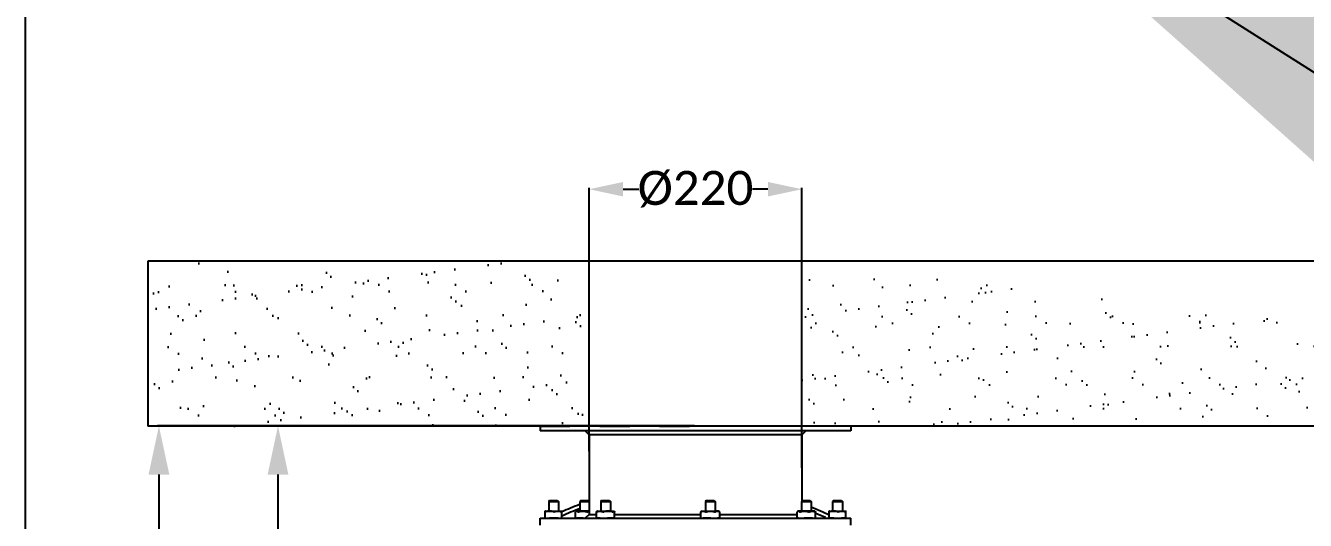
# Model space of a CAD drawing. Header units: millimetres. Extents: x 11802 to 19889, y -472 to 9054.
# Drawn here: x 12162 to 13480, y 5712 to 6221 of the extents above; entities that cross this region are included whole.
import ezdxf
from ezdxf import colors
from ezdxf.entities.mleader import LeaderData, LeaderLine
from ezdxf.math import Vec2, Vec3

# ---------------------------------------------------------------- set-up
doc = ezdxf.new("R2010")
doc.units = ezdxf.units.MM
doc.header["$LTSCALE"] = 307.34
doc.header["$PDMODE"] = 3
doc.header["$PDSIZE"] = 8
doc.linetypes.add('DASHED', pattern=[0.2, 0.1, -0.1])
doc.layers.get('0').update_dxf_attribs({"linetype": 'CONTINUOUS'})
doc.layers.get('Defpoints').update_dxf_attribs({"linetype": 'CONTINUOUS'})
doc.styles.get("Standard").update_dxf_attribs({"font": 'calibri.ttf'})
doc.dimstyles.get("Standard").update_dxf_attribs({"dimtxt": 35, "dimasz": 35, "dimexe": 1.5, "dimexo": 1, "dimtad": 1, "dimdsep": 46, "dimtxsty": 'Standard', "dimblk": '_FILLED', "dimblk1": '_FILLED', "dimblk2": '_FILLED', "dimcen": 0.09, "dimazin": 2, "dimtol": 1, "dimtp": 0.01, "dimtm": 0.01, "dimtfac": 1, "dimtofl": 0, "dimtmove": 0, "dimatfit": 3, "dimldrblk": '_FILLED', "dimfxl": 1, "dimtolj": 1, "dimarcsym": 0})

# ---------------------------------------------------------------- blocks, each defined once
blk = doc.blocks.new('_FILLED')
at = {"color": 0, "linetype": 'ByBlock'}
blk.add_solid([(0, 0), (-1, 0.214), (-1, -0.214)], dxfattribs=at)
blk = doc.blocks.new('*D796')
at = {"color": 0, "linetype": 'ByBlock', "lineweight": -2}
for p, q in [((12636.2, 5808.8), (12297.8, 5808.8)), ((12299.3, 5758.8), (12299.3, 5485.2)), ((12299.3, 5138.8), (12299.3, 5448.1)), ((12847.2, 5088.8), (12297.8, 5088.8))]:
    blk.add_line(p, q, dxfattribs=at)
at = {"layer": 'Defpoints', "color": 0}
for p in [(12637.2, 5808.8), (12299.3, 5088.8), (12848.2, 5088.8)]:
    blk.add_point(p, dxfattribs=at)
at = {"color": 0, "linetype": 'ByBlock', "lineweight": -2, "xscale": 50, "yscale": 50, "zscale": 50}
for p, rotation in [((12299.3, 5808.8), 90), ((12299.3, 5088.8), 270)]:
    blk.add_blockref('_FILLED', p, dxfattribs=dict(at, rotation=rotation))
at = {"color": 0, "lineweight": 30, "insert": (12299.3, 5466.6), "char_height": 35, "attachment_point": 5}
blk.add_mtext('\\A1;\\A1;720', dxfattribs=at)
blk = doc.blocks.new('*D797')
at = {"color": 0, "linetype": 'ByBlock', "lineweight": -2}
for p, q in [((12850.8, 5808.8), (12420.4, 5808.8)), ((12421.9, 5758.8), (12421.9, 5552.3)), ((12421.9, 5308.7), (12421.9, 5515.2)), ((12850.8, 5258.7), (12420.4, 5258.7))]:
    blk.add_line(p, q, dxfattribs=at)
at = {"layer": 'Defpoints', "color": 0}
for p in [(12421.9, 5808.8), (12851.8, 5808.8), (12851.8, 5258.7)]:
    blk.add_point(p, dxfattribs=at)
at = {"color": 0, "linetype": 'ByBlock', "lineweight": -2, "xscale": 50, "yscale": 50, "zscale": 50}
for p, rotation in [((12421.9, 5808.8), 90), ((12421.9, 5258.7), 270)]:
    blk.add_blockref('_FILLED', p, dxfattribs=dict(at, rotation=rotation))
at = {"color": 0, "lineweight": 30, "insert": (12421.9, 5533.7), "char_height": 35, "attachment_point": 5}
blk.add_mtext('\\A1;\\A1;BVNO-550', dxfattribs=at)
blk = doc.blocks.new('*D817')
at = {"color": 0, "lineweight": -2}
for p, q in [((12742.3, 5881.8), (12742.3, 6054.2)), ((12777.3, 6052.7), (12793.3, 6052.7)), ((12926.3, 6052.7), (12910.4, 6052.7)), ((12961.3, 5881.8), (12961.3, 6054.2))]:
    blk.add_line(p, q, dxfattribs=at)
at = {"layer": 'Defpoints', "color": 0}
for p in [(12961.3, 6052.7), (12742.3, 5880.8), (12961.3, 5880.8)]:
    blk.add_point(p, dxfattribs=at)
at = {"color": 0, "linetype": 'ByBlock', "lineweight": -2, "xscale": 35, "yscale": 35, "zscale": 35, "rotation": 180}
blk.add_blockref('_FILLED', (12742.3, 6052.7), dxfattribs=at)
at = {"color": 0, "linetype": 'ByBlock', "lineweight": -2, "xscale": 35, "yscale": 35, "zscale": 35}
blk.add_blockref('_FILLED', (12961.3, 6052.7), dxfattribs=at)
at = {"color": 0, "insert": (12851.8, 6052.7), "char_height": 35, "attachment_point": 5}
blk.add_mtext('\\A1;\\A1;%%c220', dxfattribs=at)

msp = doc.modelspace()

# ---------------------------------------------------------------- hatches: boundary and pattern name
at = {"linetype": 'ByBlock', "lineweight": 30}
h = msp.add_hatch(dxfattribs=at)
h.set_pattern_fill('AR-SAND', color=256)
h.set_pattern_definition([(37.5, (2024.914, 5234.83), (-1.60003, 48.94132), [0, -38.608, 0, -43.18, 0, -41.275]), (7.5, (2024.914, 5234.83), (44.95233, 71.6825), [0, -20.828, 0, -34.798, 0, -13.335]), (327.5, (1993.67, 5234.83), (79.09924, 0.14372), [0, -12.7, 0, -45.72, 0, -59.69]), (317.5, (1993.67, 5234.83), (76.35565, 22.29293), [0, -6.35, 0, -29.972, 0, -34.29])])
h.paths.add_polyline_path([(12287.83201, 5978.62185), (12742.33201, 5976.53837), (12742.33201, 5806.80021), (12287.83201, 5808.88369)])
h = msp.add_hatch()
h.set_pattern_fill('AR-SAND', color=256)
h.set_pattern_definition([(37.5, (-22106.162, 4330.19), (-1.60003, 48.941324), [0, -38.608, 0, -43.18, 0, -41.275]), (7.5, (-22106.16, 4330.19), (44.95233, 71.68251), [0, -20.828, 0, -34.798, 0, -13.335]), (327.5, (-22137.404, 4330.19), (79.099237, 0.14372), [0, -12.7, 0, -45.72, 0, -59.69]), (317.5, (-22137.404, 4330.19), (76.35565, 22.29293), [0, -6.35, 0, -29.972, 0, -34.29])])
edge = h.paths.add_edge_path()
edge.add_line((14355.35303, 5978.75277), (12961.33201, 5978.75277))
edge.add_line((14355.35303, 5808.75277), (14355.35303, 5978.05951))
edge.add_line((12961.33201, 5978.75277), (12961.33201, 5808.75277))
edge.add_line((14355.35303, 5808.75277), (12961.33201, 5808.75277))

# ---------------------------------------------------------------- linework, layer by layer
for p, q in [((14355.35303, 5978.75277), (12287.83201, 5978.75277)), ((12287.83201, 5978.75277), (12287.83201, 5808.75277)), ((12742.33201, 5782.78183), (12742.33201, 5978.75277)), ((12961.33201, 5765.63389), (12961.33201, 5978.75277)), ((13011.83201, 5808.75277), (12851.83201, 5808.75277))]:
    msp.add_line(p, q)
at = {"color": 7, "linetype": 'Continuous'}
for p, q in [((14355.35303, 5808.75277), (12287.83201, 5808.75277)), ((12691.83201, 5808.75277), (12691.83201, 5803.75277)), ((13011.83201, 5803.75277), (12691.83201, 5803.75277)), ((12742.33201, 5799.75277), (12738.33201, 5803.75277)), ((12742.33201, 5799.75277), (12742.33201, 5717.75277)), ((12961.33201, 5799.75277), (12742.33201, 5799.75277)), ((12961.33201, 5799.75277), (12965.33201, 5803.75277)), ((12961.33201, 5799.75277), (12961.33201, 5731.51501)), ((13011.83201, 5808.75277), (13011.83201, 5803.75277)), ((12696.98962, 5720.15273), (12696.9895, 5720.14497)), ((12696.9895, 5713.95277), (12696.9895, 5720.14508)), ((12697.2021, 5720.95277), (12697.11381, 5720.95014)), ((12697.2021, 5720.95277), (12714.03201, 5720.95277)), ((12701.53705, 5732.05277), (12700.61705, 5731.13277)), ((12700.61705, 5731.13277), (12700.61705, 5720.95277)), ((12700.61705, 5731.13277), (12710.61705, 5731.13277)), ((12701.53705, 5732.05277), (12709.69705, 5732.05277)), ((12709.69705, 5732.05277), (12710.61705, 5731.13277)), ((12710.61705, 5731.13277), (12710.61705, 5720.95277)), ((12714.03201, 5720.95277), (12714.12029, 5720.95014)), ((12714.24449, 5720.15273), (12714.24461, 5720.14497)), ((12714.24461, 5713.76047), (12714.24461, 5720.14508)), ((12728.20418, 5713.81663), (12728.20418, 5720.08891)), ((12742.33201, 5720.95277), (12729.29935, 5720.95277)), ((12729.32943, 5720.94744), (12729.29966, 5720.94646)), ((12729.32012, 5720.94715), (12729.29966, 5720.94605)), ((12729.32943, 5720.94732), (12729.32012, 5720.94715)), ((12733.63425, 5732.05277), (12732.71425, 5731.13277)), ((12732.71425, 5731.13277), (12732.71425, 5720.95277)), ((12732.71425, 5731.13277), (12742.33201, 5731.13277)), ((12733.63425, 5732.05277), (12741.79425, 5732.05277)), ((12741.79425, 5732.05277), (12742.33201, 5731.51501)), ((12749.79581, 5713.95277), (12749.79581, 5720.07127)), ((12750.75564, 5720.95277), (12767.58555, 5720.95277)), ((12755.0906, 5732.05277), (12754.1706, 5731.13277)), ((12754.1706, 5731.13277), (12754.1706, 5720.95277)), ((12754.1706, 5731.13277), (12764.1706, 5731.13277)), ((12755.0906, 5732.05277), (12763.2506, 5732.05277)), ((12763.2506, 5732.05277), (12764.1706, 5731.13277)), ((12764.1706, 5731.13277), (12764.1706, 5720.95277)), ((12767.56735, 5720.94917), (12767.58539, 5720.94879)), ((12767.56735, 5720.94917), (12767.58539, 5720.94849)), ((12768.54538, 5713.80763), (12768.54538, 5720.09792)), ((12857.239, 5713.83403), (12857.239, 5720.07152)), ((12858.59034, 5720.95277), (12875.41889, 5720.95277)), ((12862.92394, 5732.05277), (12862.00394, 5731.13277)), ((12862.00394, 5731.13277), (12862.00394, 5720.95277)), ((12862.00394, 5731.13277), (12872.00394, 5731.13277)), ((12862.92394, 5732.05277), (12871.08394, 5732.05277)), ((12871.08394, 5732.05277), (12872.00394, 5731.13277)), ((12872.00394, 5731.13277), (12872.00394, 5720.95277)), ((12875.41647, 5720.91984), (12875.41512, 5720.91998)), ((12875.41646, 5720.91975), (12875.41512, 5720.91985)), ((12876.76887, 5713.95277), (12876.76887, 5720.07152)), ((12956.4397, 5713.95277), (12956.4397, 5720.08891)), ((12974.36466, 5720.95277), (12957.53487, 5720.95277)), ((12957.56495, 5720.94744), (12957.53518, 5720.94646)), ((12957.55564, 5720.94715), (12957.53518, 5720.94605)), ((12957.56495, 5720.94732), (12957.55564, 5720.94715)), ((12961.86977, 5732.05277), (12960.94977, 5731.13277)), ((12960.94977, 5731.13277), (12960.94977, 5720.95277)), ((12960.94977, 5731.13277), (12970.94977, 5731.13277)), ((12961.86977, 5732.05277), (12970.02977, 5732.05277)), ((12970.02977, 5732.05277), (12970.94977, 5731.13277)), ((12970.94977, 5731.13277), (12970.94977, 5720.95277)), ((12975.45984, 5713.81663), (12975.45984, 5720.08891)), ((12989.41952, 5720.15273), (12989.41941, 5720.14497)), ((12989.41941, 5713.76047), (12989.41941, 5720.14508)), ((12989.63201, 5720.95277), (12989.54372, 5720.95014)), ((12989.63201, 5720.95277), (13006.46192, 5720.95277)), ((12993.96696, 5732.05277), (12993.04696, 5731.13277)), ((12993.04696, 5731.13277), (12993.04696, 5720.95277)), ((12993.04696, 5731.13277), (13003.04696, 5731.13277)), ((12993.96696, 5732.05277), (13002.12696, 5732.05277)), ((13002.12696, 5732.05277), (13003.04696, 5731.13277)), ((13003.04696, 5731.13277), (13003.04696, 5720.95277)), ((13006.46192, 5720.95277), (13006.5502, 5720.95014)), ((13006.6744, 5720.15273), (13006.67451, 5720.14497)), ((13006.67451, 5713.95277), (13006.67451, 5720.14508)), ((12691.83201, 5706.75277), (12691.83201, 5713.75277)), ((12691.83201, 5713.75277), (13011.83201, 5713.75277)), ((12697.12795, 5713.95277), (12696.98962, 5713.95277)), ((12697.12795, 5713.95277), (12697.12795, 5713.75277)), ((12701.32774, 5713.75277), (12701.32774, 5713.95277)), ((12710.30508, 5713.95277), (12701.32774, 5713.95277)), ((12710.30508, 5713.95277), (12710.30508, 5713.75277)), ((12729.48852, 5713.75277), (12729.48852, 5713.95277)), ((12736.01174, 5713.95277), (12729.48852, 5713.95277)), ((12731.34945, 5713.95277), (12731.34945, 5713.75277)), ((12731.46425, 5713.95277), (12731.46425, 5713.75277)), ((12736.01174, 5713.95277), (12736.01174, 5713.75277)), ((12742.33201, 5717.75277), (12738.33201, 5713.75277)), ((12742.33201, 5717.75277), (12749.79581, 5717.75277)), ((12753.52999, 5713.95277), (12749.79581, 5713.95277)), ((12750.96704, 5713.75277), (12750.96704, 5713.95277)), ((12752.9206, 5713.95277), (12752.9206, 5713.75277)), ((12753.52999, 5713.95277), (12753.52999, 5713.75277)), ((12761.33032, 5713.75277), (12761.33032, 5713.95277)), ((12767.50297, 5713.95277), (12761.33032, 5713.95277)), ((12765.4206, 5713.95277), (12765.4206, 5713.75277)), ((12767.50297, 5713.95277), (12767.50297, 5713.75277)), ((12768.54538, 5717.75277), (12857.239, 5717.75277)), ((12859.61747, 5713.75277), (12859.61747, 5713.95277)), ((12867.51602, 5713.95277), (12859.61747, 5713.95277)), ((12860.75394, 5713.95277), (12860.75394, 5713.75277)), ((12867.51602, 5713.95277), (12867.51602, 5713.75277)), ((12874.34756, 5713.75277), (12874.34756, 5713.95277)), ((12876.76887, 5713.95277), (12874.34756, 5713.95277)), ((12876.76887, 5717.75277), (12956.4397, 5717.75277)), ((12957.88246, 5713.95277), (12956.4397, 5713.95277)), ((12957.88246, 5713.95277), (12957.88246, 5713.75277)), ((12963.70728, 5713.75277), (12963.70728, 5713.95277)), ((12972.31456, 5713.95277), (12963.70728, 5713.95277)), ((12972.19977, 5713.95277), (12972.19977, 5713.75277)), ((12972.31456, 5713.95277), (12972.31456, 5713.75277)), ((12989.54254, 5713.75277), (12989.54254, 5713.95277)), ((12994.24589, 5713.95277), (12989.54254, 5713.95277)), ((12991.79696, 5713.95277), (12991.79696, 5713.75277)), ((12994.24589, 5713.95277), (12994.24589, 5713.75277)), ((13002.26207, 5713.75277), (13002.26207, 5713.95277)), ((13006.67451, 5713.95277), (13002.26207, 5713.95277)), ((13004.29696, 5713.95277), (13004.29696, 5713.75277)), ((13006.53606, 5713.95277), (13006.53606, 5713.75277)), ((13011.83201, 5706.75277), (13011.83201, 5713.75277))]:
    msp.add_line(p, q, dxfattribs=at)
at = {"linetype": 'DASHED'}
msp.add_line((12691.83201, 5808.75277), (12851.83201, 5808.75277), dxfattribs=at)
at = {"color": 0, "linetype": 'Continuous'}
msp.add_lwpolyline([(18205.07743, 4777), (12162, 4777), (12162, 9053.78402), (18205.07743, 9053.78402)], close=True, dxfattribs=at)
at = {"color": 7, "linetype": 'Continuous'}
for centre, radius, start, end in [((12848.17692, 5418.77777), 330, 110.52531127, 113.96161215), ((12848.17692, 5418.77777), 326, 110.78743295, 114.2740716), ((12729.29929, 5719.47277), 1.48, 90, 107.85842561), ((12750.75564, 5719.47277), 1.48, 90, 102.62936838), ((12858.4734, 5719.54709), 1.34261, 147.63898144, 153.1861652), ((12858.58898, 5719.47277), 1.48, 90, 147.60435889), ((12875.41889, 5719.47277), 1.48, 32.39564111, 90), ((12875.52669, 5719.47711), 1.39923, 60.53043831, 62.03583814), ((12875.53448, 5719.54709), 1.34261, 26.81383481, 32.36101856), ((12957.53481, 5719.47277), 1.48, 90, 107.85842576), ((12848.17692, 5418.77777), 330, 64.60054729, 68.14676195), ((12974.36472, 5719.47277), 1.48, 72.14157424, 90), ((12848.17692, 5418.77777), 326, 65.06155399, 66.98181487)]:
    msp.add_arc(centre, radius, start, end, dxfattribs=at)
for points, knots in [([(12696.98962, 5720.15273), (12696.99155, 5720.21846), (12696.99833, 5720.40539), (12697.00834, 5720.59239), (12697.02151, 5720.713)], [0, 0, 0, 0, 0.3514857837, 1, 1, 1, 1]), ([(12697.02151, 5720.713), (12697.02685, 5720.76185), (12697.03698, 5720.83263), (12697.05749, 5720.91368), (12697.08661, 5720.94649), (12697.1059, 5720.94968), (12697.11381, 5720.95014)], [0, 0, 0, 0, 0.543320478, 0.793548668, 0.912364593, 1, 1, 1, 1]), ([(12697.11381, 5720.95014), (12697.12263, 5720.95066), (12697.14245, 5720.95066), (12697.17889, 5720.92616), (12697.20262, 5720.83893), (12697.21326, 5720.76617), (12697.21907, 5720.71299)], [0, 0, 0, 0, 0.0932931881, 0.203262192, 0.4348752058, 1, 1, 1, 1]), ([(12697.21907, 5720.71299), (12697.22238, 5720.68264), (12697.23936, 5720.49631), (12697.24638, 5720.30922), (12697.25097, 5720.15273)], [0, 0, 0, 0, 0.1631796427, 1, 1, 1, 1]), ([(12697.40808, 5720.15273), (12697.3898, 5720.13318), (12697.36295, 5720.10553), (12697.32437, 5720.0786), (12697.29729, 5720.0683), (12697.27262, 5720.07683), (12697.25432, 5720.10691), (12697.25152, 5720.13395), (12697.25097, 5720.15273)], [0, 0, 0, 0, 0.3306896449, 0.4714146378, 0.5832658601, 0.6725891849, 0.7678579756, 1, 1, 1, 1]), ([(12698.42434, 5720.71297), (12698.33192, 5720.68642), (12697.96381, 5720.56536), (12697.60803, 5720.3666), (12697.40808, 5720.15273)], [0, 0, 0, 0, 0.2472312742, 1, 1, 1, 1]), ([(12704.71938, 5720.71297), (12704.46526, 5720.78598), (12703.94284, 5720.87944), (12702.88988, 5720.95131), (12701.57186, 5720.94982), (12700.25384, 5720.95131), (12699.20088, 5720.87944), (12698.67846, 5720.78598), (12698.42434, 5720.71297)], [0, 0, 0, 0, 0.1253138549, 0.250257972, 0.499999989, 0.7497419949, 0.8746861289, 1, 1, 1, 1]), ([(12705.73564, 5720.15273), (12705.66736, 5720.22577), (12705.36913, 5720.48102), (12704.99799, 5720.63292), (12704.71938, 5720.71297)], [0, 0, 0, 0, 0.2564485676, 1, 1, 1, 1]), ([(12706.03552, 5720.15273), (12705.99755, 5720.1108), (12705.88593, 5720.03168), (12705.77469, 5720.11096), (12705.73564, 5720.15273)], [0, 0, 0, 0, 0.4973146123, 1, 1, 1, 1]), ([(12706.03552, 5720.15273), (12706.10145, 5720.22554), (12706.38853, 5720.47945), (12706.74921, 5720.63269), (12707.01995, 5720.713)], [0, 0, 0, 0, 0.2580450334, 1, 1, 1, 1]), ([(12707.01995, 5720.713), (12707.26576, 5720.78591), (12707.77175, 5720.87938), (12708.79185, 5720.95153), (12710.06857, 5720.94953), (12711.34528, 5720.95152), (12712.36539, 5720.8794), (12712.87138, 5720.78591), (12713.11719, 5720.71299)], [0, 0, 0, 0, 0.1254187969, 0.2503433308, 0.4999996366, 0.7496560367, 0.8745807483, 1, 1, 1, 1]), ([(12713.11719, 5720.71299), (12713.20679, 5720.68641), (12713.5651, 5720.56479), (12713.90956, 5720.36493), (12714.10172, 5720.15273)], [0, 0, 0, 0, 0.2461086263, 1, 1, 1, 1]), ([(12714.20846, 5720.07127), (12714.18937, 5720.07127), (12714.14944, 5720.10204), (12714.11931, 5720.13331), (12714.10172, 5720.15273)], [0, 0, 0, 0, 0.4213535025, 1, 1, 1, 1]), ([(12714.2126, 5720.713), (12714.20726, 5720.76185), (12714.19713, 5720.83263), (12714.17662, 5720.91368), (12714.1475, 5720.94649), (12714.12821, 5720.94968), (12714.12029, 5720.95014)], [0, 0, 0, 0, 0.543320478, 0.793548668, 0.912364593, 1, 1, 1, 1]), ([(12714.24461, 5720.14508), (12714.24461, 5720.12802), (12714.24555, 5720.09857), (12714.22071, 5720.07127), (12714.20846, 5720.07127)], [0, 0, 0, 0, 0.581953576, 1, 1, 1, 1]), ([(12714.24449, 5720.15273), (12714.24256, 5720.21846), (12714.23578, 5720.40539), (12714.22577, 5720.59239), (12714.2126, 5720.713)], [0, 0, 0, 0, 0.3514857837, 1, 1, 1, 1]), ([(12728.21665, 5720.15273), (12728.21484, 5720.14675), (12728.20904, 5720.12587), (12728.20415, 5720.10434), (12728.20416, 5720.08887)], [0, 0, 0, 0, 0.2879413705, 1, 1, 1, 1]), ([(12728.54641, 5720.71297), (12728.51465, 5720.68485), (12728.36234, 5720.52751), (12728.26768, 5720.32094), (12728.21665, 5720.15273)], [0, 0, 0, 0, 0.1944169907, 1, 1, 1, 1]), ([(12728.84543, 5720.88144), (12728.81993, 5720.87324), (12728.7121, 5720.83369), (12728.61234, 5720.77134), (12728.54641, 5720.71297)], [0, 0, 0, 0, 0.2332539676, 1, 1, 1, 1]), ([(12729.29966, 5720.94646), (12729.26174, 5720.94509), (12729.10899, 5720.93751), (12728.95511, 5720.91671), (12728.84543, 5720.88144)], [0, 0, 0, 0, 0.2477234328, 1, 1, 1, 1]), ([(12730.58905, 5720.71297), (12730.5001, 5720.79173), (12730.2933, 5720.90189), (12729.96293, 5720.94559), (12729.64558, 5720.95125), (12729.43474, 5720.95058), (12729.32943, 5720.94744)], [0, 0, 0, 0, 0.2723006044, 0.5169583727, 0.7585354588, 1, 1, 1, 1]), ([(12730.91881, 5720.15273), (12730.89845, 5720.21983), (12730.8239, 5720.42463), (12730.69998, 5720.61475), (12730.58905, 5720.71297)], [0, 0, 0, 0, 0.3212275392, 1, 1, 1, 1]), ([(12731.13671, 5720.15273), (12731.11593, 5720.13263), (12731.07643, 5720.09748), (12731.01514, 5720.06573), (12730.96918, 5720.07614), (12730.93745, 5720.10368), (12730.92482, 5720.1329), (12730.91881, 5720.15273)], [0, 0, 0, 0, 0.3052993839, 0.5677934743, 0.676409229, 0.7812085993, 1, 1, 1, 1]), ([(12731.13671, 5720.15273), (12731.28853, 5720.29955), (12731.65547, 5720.52616), (12732.05683, 5720.66002), (12732.26074, 5720.713)], [0, 0, 0, 0, 0.5006089852, 1, 1, 1, 1]), ([(12732.26074, 5720.713), (12732.5428, 5720.78627), (12733.12061, 5720.87944), (12734.28431, 5720.95156), (12735.74169, 5720.94951), (12737.19907, 5720.95155), (12738.36278, 5720.87947), (12738.94058, 5720.78627), (12739.22264, 5720.71299)], [0, 0, 0, 0, 0.1250146562, 0.2500121169, 0.4999997063, 0.7499873936, 0.874985053, 1, 1, 1, 1]), ([(12739.22264, 5720.71299), (12739.42656, 5720.66001), (12739.82798, 5720.5262), (12740.19496, 5720.29957), (12740.34678, 5720.15273)], [0, 0, 0, 0, 0.4993886934, 1, 1, 1, 1]), ([(12740.63431, 5720.15273), (12740.62671, 5720.14233), (12740.59394, 5720.10177), (12740.5418, 5720.07127), (12740.50202, 5720.07127)], [0, 0, 0, 0, 0.2445869158, 1, 1, 1, 1]), ([(12740.63431, 5720.15273), (12740.73495, 5720.29048), (12740.98349, 5720.51636), (12741.28132, 5720.65886), (12741.42856, 5720.713)], [0, 0, 0, 0, 0.5209455281, 1, 1, 1, 1]), ([(12741.42856, 5720.713), (12741.50183, 5720.73994), (12741.79631, 5720.83236), (12742.10293, 5720.87989), (12742.33196, 5720.90277)], [0, 0, 0, 0, 0.2532652494, 1, 1, 1, 1]), ([(12749.80829, 5720.07127), (12749.8017, 5720.07127), (12749.79568, 5720.08488), (12749.79579, 5720.09429), (12749.7958, 5720.09789)], [0, 0, 0, 0, 0.6467626702, 1, 1, 1, 1]), ([(12749.7958, 5720.09789), (12749.79581, 5720.10196), (12749.79687, 5720.12047), (12749.80054, 5720.13871), (12749.804, 5720.15273)], [0, 0, 0, 0, 0.2198389357, 1, 1, 1, 1]), ([(12750.07219, 5720.71299), (12750.04597, 5720.68443), (12749.91723, 5720.51981), (12749.84459, 5720.31726), (12749.804, 5720.15273)], [0, 0, 0, 0, 0.1862000211, 1, 1, 1, 1]), ([(12749.88962, 5720.15273), (12749.87501, 5720.13381), (12749.8545, 5720.10725), (12749.82766, 5720.08032), (12749.81411, 5720.07127), (12749.80829, 5720.07127)], [0, 0, 0, 0, 0.6152776186, 0.8501981161, 1, 1, 1, 1]), ([(12749.88962, 5720.15273), (12749.94493, 5720.22437), (12750.18115, 5720.47134), (12750.49385, 5720.6312), (12750.72898, 5720.713)], [0, 0, 0, 0, 0.2666240047, 1, 1, 1, 1]), ([(12750.43205, 5720.91697), (12750.36947, 5720.90294), (12750.2355, 5720.85737), (12750.12324, 5720.76858), (12750.07219, 5720.71299)], [0, 0, 0, 0, 0.4594062596, 1, 1, 1, 1]), ([(12750.72898, 5720.713), (12751.14191, 5720.85666), (12752.02384, 5720.95106), (12753.32834, 5720.94996), (12754.63284, 5720.95107), (12755.51476, 5720.85665), (12755.9277, 5720.71299)], [0, 0, 0, 0, 0.2505784762, 0.4999997133, 0.7494210392, 1, 1, 1, 1]), ([(12755.9277, 5720.71299), (12756.08265, 5720.65908), (12756.39472, 5720.51829), (12756.65969, 5720.2919), (12756.76714, 5720.15273)], [0, 0, 0, 0, 0.4827036841, 1, 1, 1, 1]), ([(12757.05895, 5720.15273), (12757.01724, 5720.11179), (12756.93511, 5720.05061), (12756.82099, 5720.09136), (12756.78334, 5720.13176), (12756.76714, 5720.15273)], [0, 0, 0, 0, 0.5180118838, 0.7651408617, 1, 1, 1, 1]), ([(12758.1664, 5720.71297), (12757.96535, 5720.65996), (12757.56916, 5720.52592), (12757.20813, 5720.29916), (12757.05895, 5720.15273)], [0, 0, 0, 0, 0.4986700359, 1, 1, 1, 1]), ([(12765.02629, 5720.71297), (12764.7485, 5720.78621), (12764.17917, 5720.87948), (12763.03239, 5720.95133), (12761.59635, 5720.9498), (12760.1603, 5720.95133), (12759.01352, 5720.87948), (12758.44419, 5720.78621), (12758.1664, 5720.71297)], [0, 0, 0, 0, 0.1250566005, 0.2500473023, 0.4999999907, 0.7499526684, 0.8749433838, 1, 1, 1, 1]), ([(12766.13374, 5720.15273), (12765.98456, 5720.29916), (12765.62353, 5720.52592), (12765.22734, 5720.65996), (12765.02629, 5720.71297)], [0, 0, 0, 0, 0.5013300241, 1, 1, 1, 1]), ([(12766.33993, 5720.15273), (12766.33509, 5720.13311), (12766.32456, 5720.10418), (12766.29529, 5720.07614), (12766.25118, 5720.06568), (12766.19219, 5720.09824), (12766.1541, 5720.13275), (12766.13374, 5720.15273)], [0, 0, 0, 0, 0.2200809528, 0.3227450556, 0.4284808834, 0.6894306449, 1, 1, 1, 1]), ([(12766.33993, 5720.15273), (12766.35638, 5720.21939), (12766.41545, 5720.41849), (12766.51369, 5720.61019), (12766.60809, 5720.713)], [0, 0, 0, 0, 0.3297066164, 1, 1, 1, 1]), ([(12766.60809, 5720.713), (12766.65312, 5720.76203), (12766.75013, 5720.84211), (12766.96497, 5720.92957), (12767.12983, 5720.94297), (12767.23588, 5720.94708)], [0, 0, 0, 0, 0.290054825, 0.5375824866, 1, 1, 1, 1]), ([(12767.90914, 5720.91697), (12767.97173, 5720.90294), (12768.1057, 5720.85737), (12768.21795, 5720.76858), (12768.269, 5720.71299)], [0, 0, 0, 0, 0.4594062596, 1, 1, 1, 1]), ([(12768.269, 5720.71299), (12768.29523, 5720.68443), (12768.42396, 5720.51981), (12768.49661, 5720.31726), (12768.53719, 5720.15273)], [0, 0, 0, 0, 0.1862000211, 1, 1, 1, 1]), ([(12768.5454, 5720.09789), (12768.54539, 5720.10196), (12768.54432, 5720.12047), (12768.54065, 5720.13871), (12768.53719, 5720.15273)], [0, 0, 0, 0, 0.2198389357, 1, 1, 1, 1]), ([(12857.239, 5720.07151), (12857.23899, 5720.07468), (12857.24397, 5720.08391), (12857.25401, 5720.11135), (12857.26628, 5720.13519), (12857.27515, 5720.15273)], [0, 0, 0, 0, 0.1067100091, 0.3369764638, 1, 1, 1, 1]), ([(12857.28343, 5720.15273), (12857.35659, 5720.28414), (12857.53619, 5720.50553), (12857.7735, 5720.65745), (12857.88862, 5720.713)], [0, 0, 0, 0, 0.5405658954, 1, 1, 1, 1]), ([(12857.88862, 5720.713), (12857.94657, 5720.74096), (12858.17829, 5720.83597), (12858.42631, 5720.88456), (12858.61051, 5720.907)], [0, 0, 0, 0, 0.2574501276, 1, 1, 1, 1]), ([(12858.61051, 5720.907), (12858.86183, 5720.93763), (12859.36895, 5720.95161), (12860.12827, 5720.95117), (12860.89143, 5720.93405), (12861.40395, 5720.82543), (12861.63699, 5720.71299)], [0, 0, 0, 0, 0.2487013323, 0.4971663058, 0.7458333951, 1, 1, 1, 1]), ([(12861.63699, 5720.71299), (12861.75212, 5720.65744), (12861.98948, 5720.50557), (12862.16908, 5720.28415), (12862.24224, 5720.15273)], [0, 0, 0, 0, 0.459421745, 1, 1, 1, 1]), ([(12862.35504, 5720.07127), (12862.33056, 5720.07127), (12862.28197, 5720.09181), (12862.25373, 5720.13209), (12862.24224, 5720.15273)], [0, 0, 0, 0, 0.5088392269, 1, 1, 1, 1]), ([(12862.50609, 5720.15273), (12862.66285, 5720.30026), (12863.04077, 5720.52672), (12863.45193, 5720.66009), (12863.66122, 5720.713)], [0, 0, 0, 0, 0.4992942622, 1, 1, 1, 1]), ([(12863.66122, 5720.713), (12863.95134, 5720.78634), (12864.54514, 5720.87945), (12865.74086, 5720.95156), (12867.2385, 5720.94951), (12868.73613, 5720.95156), (12869.93186, 5720.87948), (12870.52565, 5720.78633), (12870.81577, 5720.71299)], [0, 0, 0, 0, 0.1249436484, 0.2499539481, 0.4999997186, 0.7500455875, 0.8750560897, 1, 1, 1, 1]), ([(12870.81577, 5720.71299), (12871.02508, 5720.66008), (12871.4363, 5720.52676), (12871.81425, 5720.30028), (12871.97103, 5720.15273)], [0, 0, 0, 0, 0.5007036713, 1, 1, 1, 1]), ([(12872.22659, 5720.15273), (12872.21622, 5720.13223), (12872.1905, 5720.09172), (12872.11539, 5720.06021), (12872.03614, 5720.09566), (12871.99275, 5720.13229), (12871.97103, 5720.15273)], [0, 0, 0, 0, 0.2210722286, 0.4479240129, 0.7130451282, 1, 1, 1, 1]), ([(12872.7765, 5720.71297), (12872.67073, 5720.6568), (12872.45168, 5720.50137), (12872.2921, 5720.28222), (12872.22659, 5720.15273)], [0, 0, 0, 0, 0.4521447865, 1, 1, 1, 1]), ([(12875.41512, 5720.91998), (12875.19555, 5720.94217), (12874.7537, 5720.9516), (12874.09154, 5720.95102), (12873.424, 5720.92975), (12872.9774, 5720.81964), (12872.7765, 5720.71297)], [0, 0, 0, 0, 0.2480973566, 0.4960232771, 0.7442902435, 1, 1, 1, 1]), ([(12876.18282, 5720.71297), (12876.12184, 5720.74534), (12875.87778, 5720.85272), (12875.61213, 5720.89999), (12875.41647, 5720.91984)], [0, 0, 0, 0, 0.2598220503, 1, 1, 1, 1]), ([(12876.66857, 5720.26573), (12876.63693, 5720.3156), (12876.51296, 5720.48507), (12876.34605, 5720.62127), (12876.21506, 5720.69531)], [0, 0, 0, 0, 0.2818893083, 1, 1, 1, 1]), ([(12876.76888, 5720.07151), (12876.76889, 5720.07468), (12876.7639, 5720.08391), (12876.75387, 5720.11135), (12876.7416, 5720.13519), (12876.73272, 5720.15273)], [0, 0, 0, 0, 0.1067100091, 0.3369764639, 1, 1, 1, 1]), ([(12956.45217, 5720.15273), (12956.45036, 5720.14675), (12956.44456, 5720.12587), (12956.43967, 5720.10434), (12956.43967, 5720.08887)], [0, 0, 0, 0, 0.2879413708, 1, 1, 1, 1]), ([(12956.78193, 5720.71297), (12956.75017, 5720.68485), (12956.59786, 5720.52751), (12956.5032, 5720.32094), (12956.45217, 5720.15273)], [0, 0, 0, 0, 0.1944169909, 1, 1, 1, 1]), ([(12957.08095, 5720.88144), (12957.05545, 5720.87324), (12956.94762, 5720.83369), (12956.84786, 5720.77134), (12956.78193, 5720.71297)], [0, 0, 0, 0, 0.2332539678, 1, 1, 1, 1]), ([(12957.53518, 5720.94646), (12957.49726, 5720.94509), (12957.3445, 5720.93751), (12957.19063, 5720.91671), (12957.08095, 5720.88144)], [0, 0, 0, 0, 0.2477234328, 1, 1, 1, 1]), ([(12958.82457, 5720.71297), (12958.73562, 5720.79173), (12958.52882, 5720.90189), (12958.19845, 5720.94559), (12957.8811, 5720.95125), (12957.67026, 5720.95058), (12957.56495, 5720.94744)], [0, 0, 0, 0, 0.2723006042, 0.5169583725, 0.7585354587, 1, 1, 1, 1]), ([(12959.15433, 5720.15273), (12959.13397, 5720.21983), (12959.05942, 5720.42463), (12958.9355, 5720.61475), (12958.82457, 5720.71297)], [0, 0, 0, 0, 0.321227539, 1, 1, 1, 1]), ([(12959.37223, 5720.15273), (12959.35145, 5720.13263), (12959.31195, 5720.09748), (12959.25066, 5720.06573), (12959.2047, 5720.07614), (12959.17297, 5720.10368), (12959.16034, 5720.1329), (12959.15433, 5720.15273)], [0, 0, 0, 0, 0.3052993838, 0.5677934742, 0.676409229, 0.7812085993, 1, 1, 1, 1]), ([(12959.37223, 5720.15273), (12959.52405, 5720.29955), (12959.89099, 5720.52616), (12960.29235, 5720.66002), (12960.49626, 5720.713)], [0, 0, 0, 0, 0.5006089852, 1, 1, 1, 1]), ([(12960.49626, 5720.713), (12960.77832, 5720.78627), (12961.35613, 5720.87944), (12962.51983, 5720.95156), (12963.97721, 5720.94951), (12965.43458, 5720.95155), (12966.5983, 5720.87947), (12967.1761, 5720.78627), (12967.45816, 5720.71299)], [0, 0, 0, 0, 0.1250146562, 0.2500121169, 0.4999997063, 0.7499873936, 0.874985053, 1, 1, 1, 1]), ([(12967.45816, 5720.71299), (12967.66208, 5720.66001), (12968.0635, 5720.5262), (12968.43048, 5720.29957), (12968.5823, 5720.15273)], [0, 0, 0, 0, 0.4993886934, 1, 1, 1, 1]), ([(12968.86983, 5720.15273), (12968.86223, 5720.14233), (12968.82946, 5720.10177), (12968.77732, 5720.07127), (12968.73754, 5720.07127)], [0, 0, 0, 0, 0.2445869158, 1, 1, 1, 1]), ([(12968.86983, 5720.15273), (12968.97047, 5720.29048), (12969.21901, 5720.51636), (12969.51684, 5720.65886), (12969.66408, 5720.713)], [0, 0, 0, 0, 0.5209455282, 1, 1, 1, 1]), ([(12969.66408, 5720.713), (12970.05298, 5720.85598), (12970.88895, 5720.95132), (12972.12374, 5720.94983), (12973.35855, 5720.95134), (12974.1945, 5720.85597), (12974.58341, 5720.71299)], [0, 0, 0, 0, 0.2507709479, 0.4999996871, 0.7492285128, 1, 1, 1, 1]), ([(12974.58341, 5720.71299), (12974.73066, 5720.65885), (12975.02854, 5720.5164), (12975.27709, 5720.29049), (12975.37774, 5720.15273)], [0, 0, 0, 0, 0.4790476124, 1, 1, 1, 1]), ([(12974.81859, 5720.88144), (12974.84409, 5720.87324), (12974.95192, 5720.83369), (12975.05168, 5720.77134), (12975.1176, 5720.71297)], [0, 0, 0, 0, 0.2332539678, 1, 1, 1, 1]), ([(12975.1176, 5720.71297), (12975.14936, 5720.68485), (12975.30168, 5720.52751), (12975.39633, 5720.32094), (12975.44736, 5720.15273)], [0, 0, 0, 0, 0.1944169909, 1, 1, 1, 1]), ([(12975.45986, 5720.08887), (12975.45986, 5720.08276), (12975.45545, 5720.06351), (12975.42638, 5720.08795), (12975.40722, 5720.11343), (12975.38772, 5720.13908), (12975.37774, 5720.15273)], [0, 0, 0, 0, 0.1398819824, 0.3019995745, 0.6125844083, 1, 1, 1, 1]), ([(12975.44736, 5720.15273), (12975.44918, 5720.14675), (12975.45498, 5720.12587), (12975.45987, 5720.10434), (12975.45986, 5720.08887)], [0, 0, 0, 0, 0.2879413708, 1, 1, 1, 1]), ([(12989.41952, 5720.15273), (12989.42145, 5720.21846), (12989.42823, 5720.40539), (12989.43825, 5720.59239), (12989.45142, 5720.713)], [0, 0, 0, 0, 0.3514857836, 1, 1, 1, 1]), ([(12989.45142, 5720.713), (12989.45676, 5720.76185), (12989.46688, 5720.83263), (12989.4874, 5720.91368), (12989.51652, 5720.94649), (12989.53581, 5720.94968), (12989.54372, 5720.95014)], [0, 0, 0, 0, 0.5433204729, 0.7935486625, 0.9123645898, 1, 1, 1, 1]), ([(12989.54372, 5720.95014), (12989.55254, 5720.95066), (12989.57236, 5720.95066), (12989.6088, 5720.92616), (12989.63252, 5720.83893), (12989.64317, 5720.76617), (12989.64898, 5720.71299)], [0, 0, 0, 0, 0.0932931918, 0.2032621983, 0.4348752109, 1, 1, 1, 1]), ([(12989.64898, 5720.71299), (12989.65229, 5720.68264), (12989.66927, 5720.49631), (12989.67628, 5720.30922), (12989.68088, 5720.15273)], [0, 0, 0, 0, 0.1631796427, 1, 1, 1, 1]), ([(12989.83799, 5720.15273), (12989.81971, 5720.13318), (12989.79286, 5720.10553), (12989.75428, 5720.0786), (12989.7272, 5720.0683), (12989.70253, 5720.07683), (12989.68422, 5720.10691), (12989.68143, 5720.13395), (12989.68088, 5720.15273)], [0, 0, 0, 0, 0.3306896448, 0.4714146377, 0.58326586, 0.672589185, 0.7678579757, 1, 1, 1, 1]), ([(12990.85425, 5720.71297), (12990.76183, 5720.68642), (12990.39371, 5720.56536), (12990.03794, 5720.3666), (12989.83799, 5720.15273)], [0, 0, 0, 0, 0.2472312742, 1, 1, 1, 1]), ([(12997.14929, 5720.71297), (12996.89517, 5720.78598), (12996.37275, 5720.87944), (12995.31979, 5720.95131), (12994.00177, 5720.94982), (12992.68375, 5720.95131), (12991.63079, 5720.87944), (12991.10837, 5720.78598), (12990.85425, 5720.71297)], [0, 0, 0, 0, 0.1253138549, 0.250257972, 0.499999989, 0.7497419949, 0.8746861289, 1, 1, 1, 1]), ([(12998.16554, 5720.15273), (12998.09726, 5720.22577), (12997.79904, 5720.48102), (12997.4279, 5720.63292), (12997.14929, 5720.71297)], [0, 0, 0, 0, 0.2564485676, 1, 1, 1, 1]), ([(12998.46543, 5720.15273), (12998.42745, 5720.1108), (12998.31583, 5720.03168), (12998.2046, 5720.11096), (12998.16554, 5720.15273)], [0, 0, 0, 0, 0.4973146122, 1, 1, 1, 1]), ([(12998.46543, 5720.15273), (12998.53136, 5720.22554), (12998.81843, 5720.47945), (12999.17911, 5720.63269), (12999.44986, 5720.713)], [0, 0, 0, 0, 0.2580450334, 1, 1, 1, 1]), ([(12999.44986, 5720.713), (12999.69567, 5720.78591), (13000.20166, 5720.87938), (13001.22176, 5720.95153), (13002.49848, 5720.94953), (13003.77519, 5720.95152), (13004.7953, 5720.8794), (13005.30128, 5720.78591), (13005.5471, 5720.71299)], [0, 0, 0, 0, 0.1254187969, 0.2503433308, 0.4999996366, 0.7496560367, 0.8745807483, 1, 1, 1, 1]), ([(13005.5471, 5720.71299), (13005.63669, 5720.68641), (13005.995, 5720.56479), (13006.33947, 5720.36493), (13006.53163, 5720.15273)], [0, 0, 0, 0, 0.2461086262, 1, 1, 1, 1]), ([(13006.63836, 5720.07127), (13006.61928, 5720.07127), (13006.57934, 5720.10204), (13006.54922, 5720.13331), (13006.53163, 5720.15273)], [0, 0, 0, 0, 0.4213535022, 1, 1, 1, 1]), ([(13006.6425, 5720.713), (13006.63717, 5720.76185), (13006.62704, 5720.83263), (13006.60652, 5720.91368), (13006.5774, 5720.94649), (13006.55811, 5720.94968), (13006.5502, 5720.95014)], [0, 0, 0, 0, 0.5433204729, 0.7935486625, 0.9123645898, 1, 1, 1, 1]), ([(13006.67451, 5720.14508), (13006.67452, 5720.12802), (13006.67546, 5720.09857), (13006.65062, 5720.07127), (13006.63836, 5720.07127)], [0, 0, 0, 0, 0.5819535762, 1, 1, 1, 1]), ([(13006.6744, 5720.15273), (13006.67247, 5720.21846), (13006.66569, 5720.40539), (13006.65568, 5720.59239), (13006.6425, 5720.713)], [0, 0, 0, 0, 0.3514857836, 1, 1, 1, 1]), ([(12697.25097, 5713.75281), (12697.25151, 5713.7714), (12697.25453, 5713.79833), (12697.27274, 5713.82805), (12697.29726, 5713.8375), (12697.32429, 5713.82617), (12697.36248, 5713.79932), (12697.38989, 5713.77227), (12697.40808, 5713.75281)], [0, 0, 0, 0, 0.230435296, 0.3262409287, 0.4165471948, 0.5284428397, 0.6698643078, 1, 1, 1, 1]), ([(12714.20846, 5713.83428), (12714.22786, 5713.83428), (12714.24435, 5713.79578), (12714.24461, 5713.76942), (12714.24461, 5713.76045)], [0, 0, 0, 0, 0.6839416655, 1, 1, 1, 1]), ([(12756.76714, 5713.75281), (12756.79955, 5713.79478), (12756.90972, 5713.8743), (12757.01727, 5713.79372), (12757.05895, 5713.75281)], [0, 0, 0, 0, 0.4758678468, 1, 1, 1, 1]), ([(12871.97103, 5713.75281), (12871.99272, 5713.77323), (12872.03669, 5713.80872), (12872.1156, 5713.84585), (12872.1899, 5713.8127), (12872.21629, 5713.77317), (12872.22659, 5713.75281)], [0, 0, 0, 0, 0.2871261568, 0.5528060766, 0.780043361, 1, 1, 1, 1]), ([(12959.15433, 5713.75281), (12959.1603, 5713.77249), (12959.17593, 5713.81129), (12959.24114, 5713.84649), (12959.31159, 5713.80617), (12959.35152, 5713.77284), (12959.37223, 5713.75281)], [0, 0, 0, 0, 0.218783214, 0.4292343609, 0.6934486242, 1, 1, 1, 1]), ([(12975.37774, 5713.75281), (12975.38766, 5713.76638), (12975.40739, 5713.79177), (12975.42668, 5713.81676), (12975.45572, 5713.84238), (12975.45982, 5713.82226), (12975.45985, 5713.81593)], [0, 0, 0, 0, 0.3837112685, 0.6920934944, 0.8554090024, 1, 1, 1, 1]), ([(12998.16554, 5713.75281), (12998.20462, 5713.79461), (12998.31593, 5713.87376), (12998.42749, 5713.7947), (12998.46543, 5713.75281)], [0, 0, 0, 0, 0.5030810479, 1, 1, 1, 1])]:
    msp.add_open_spline(points, degree=3, knots=knots, dxfattribs=at)
for points in [[(12740.50202, 5720.07127), (12740.44358, 5720.07127), (12740.38879, 5720.11211), (12740.34678, 5720.15273)], [(12767.23588, 5720.94708), (12767.34629, 5720.95135), (12767.45688, 5720.95134), (12767.56735, 5720.94917)], [(12767.58539, 5720.94879), (12767.6938, 5720.94625), (12767.80333, 5720.94069), (12767.90914, 5720.91697)], [(12857.28343, 5720.15273), (12857.26615, 5720.12717), (12857.25645, 5720.09697), (12857.239, 5720.07151)], [(12862.50609, 5720.15273), (12862.46443, 5720.11353), (12862.41224, 5720.07127), (12862.35504, 5720.07127)], [(12968.73754, 5720.07127), (12968.6791, 5720.07127), (12968.62431, 5720.11211), (12968.5823, 5720.15273)]]:
    msp.add_open_spline(points, degree=3, dxfattribs=at)

# ---------------------------------------------------------------- dimensions: what is measured, and where the dimension line sits
dim = msp.add_linear_dim(base=(12961.33201, 6052.66774), p1=(12742.33201, 5880.7673), p2=(12961.33201, 5880.7673), text='\\A1;%%c220', dimstyle='Standard', override={"dimtad": 0, "dimtih": 1, "dimtoh": 1, "dimdec": 4, "dimzin": 0, "dimtxsty": 'Standard', "dimcen": 37.8, "dimadec": 0, "dimazin": 0, "dimtdec": 4, "dimtzin": 0})
dim.commit()
dim.dimension.update_dxf_attribs({"geometry": '*D817', "text_midpoint": (12851.83201, 6052.66774)})
at = {"linetype": 'ByBlock', "lineweight": 30}
for base, p1, p2, text, picture, middle in [((12299.30308, 5088.77777), (12637.22587, 5808.75277), (12848.17692, 5088.77777), '\\A1;720', '*D796', (12299.30308, 5466.63533)), ((12421.90214, 5808.75277), (12851.83201, 5258.70147), (12851.83201, 5808.75277), '\\A1;BVNO-550', '*D797', (12421.90214, 5533.72712))]:
    dim = msp.add_linear_dim(base=base, p1=p1, p2=p2, angle=90, text=text, dimstyle='Standard', override={"dimasz": 50, "dimtad": 0, "dimtih": 1, "dimtoh": 1, "dimdec": 4, "dimzin": 0, "dimtxsty": 'Standard', "dimcen": 53.46, "dimadec": 0, "dimazin": 0, "dimtdec": 4, "dimtzin": 0}, dxfattribs=at)
    dim.commit()
    dim.dimension.update_dxf_attribs({"geometry": picture, "text_midpoint": middle, "dimtype": 160})

# ---------------------------------------------------------------- leaders
ml = msp.add_multileader_mtext('Standard')
ml.set_content('')
ml.set_leader_properties(linetype='ByLayer')
ml.build(insert=Vec2(0, 0))
ml.multileader.update_dxf_attribs({"text_right_attachment_type": 6, "arrow_head_size": 1000})
ctx = ml.context
ctx.base_point, ctx.arrow_head_size, ctx.plane_origin = Vec3(13189.89644, 6367.40405), 1000, Vec3(13130.03668, 6400.25565)
ctx.right_attachment = 6
notes = []
notes.append((ctx, [(0, (1, 1, 0), (13181.89644, 6367.40405), (1, 0), 8, [(0, [(13130.03668, 6400.25565)], 0, [])])]))
ctx.mtext.insert, ctx.mtext.flow_direction = Vec3(13191.89644, 6367.40405), 5
for ctx, leaders in notes:
    for number, flags, end, landing, length, lines in leaders:
        leader = LeaderData()
        leader.index, (leader.has_last_leader_line, leader.has_dogleg_vector, leader.attachment_direction) = number, flags
        leader.last_leader_point, leader.dogleg_vector, leader.dogleg_length = Vec3(end), Vec3(landing), length
        for number, points, colour, breaks in lines:
            line = LeaderLine()
            line.index, line.vertices, line.color, line.breaks = number, Vec3.list(points), colors.encode_raw_color(colour), breaks
            leader.lines.append(line)
        ctx.leaders.append(leader)

doc.saveas('drawing.dxf')
